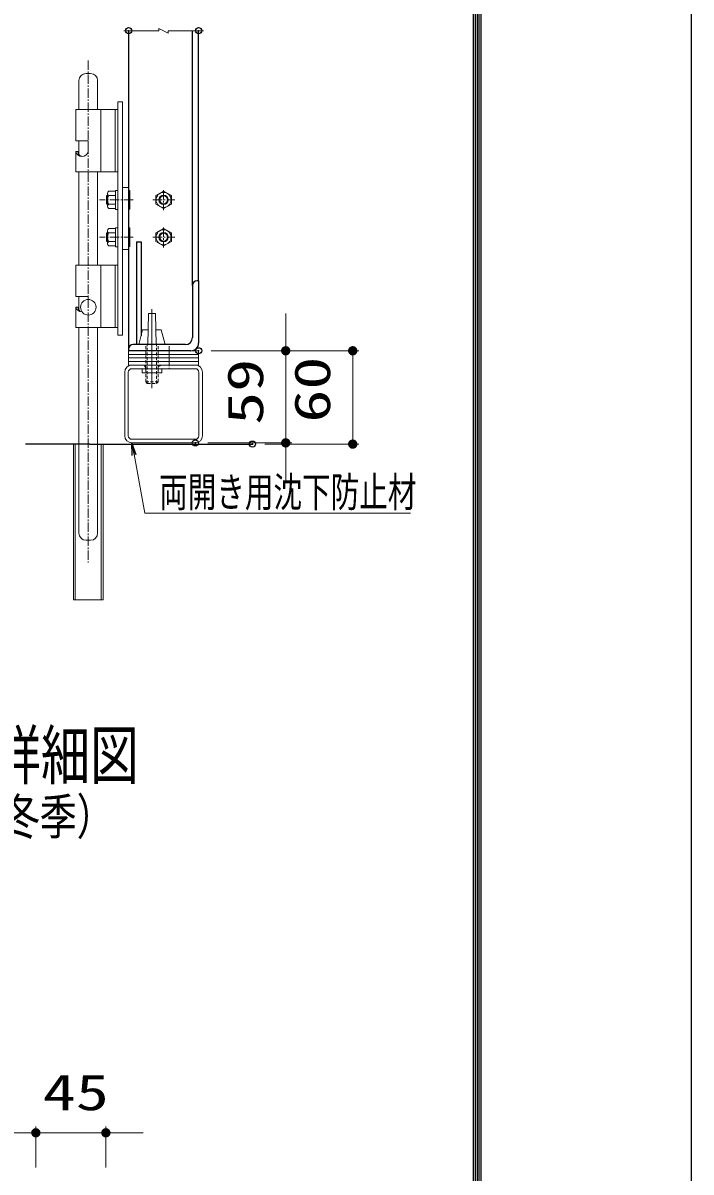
# Model space of a CAD drawing. Units: millimetres, scale not verified, with parts at other scales. Extents: x -5250 to 5250, y -3712 to 3712.
# Drawn here: x 4177 to 5250, y -1383 to 464 of the extents above; entities that cross this region are included whole.
import ezdxf
from ezdxf.enums import TextEntityAlignment as Align

# ---------------------------------------------------------------- set-up
doc = ezdxf.new("R2010")
doc.units = ezdxf.units.MM
doc.header["$LTSCALE"] = 20
doc.header["$PDMODE"] = 32
doc.header["$PDSIZE"] = 10
for name, pattern in [('USER1', [50.8, 31.75, -6.35, 6.35, -6.35]), ('USER2', [0.375, 0.25, -0.125]), ('USER4', [1.125, 0.75, -0.125, 0.125, -0.125])]:
    doc.linetypes.add(name, pattern=pattern)
for name, color, linetype, lineweight in [('0-0_D-TTL', 7, 'Continuous', 25), ('0-2_D-STR-TXT', 7, 'Continuous', 13), ('0-3_D-STR1', 1, 'Continuous', 25), ('0-4_D-STR3', 3, 'Continuous', 13), ('0-5_D-BMK', 2, 'Continuous', 13), ('0-6_D-STR-DIM', 7, 'Continuous', 13), ('0-7_0', 7, 'Continuous', 25), ('0-9_D-BGD', 7, 'Continuous', 25)]:
    doc.layers.add(name, color=color, linetype=linetype, lineweight=lineweight)
doc.layers.add('0-8_Defpoints', color=7, linetype='Continuous')
doc.styles.add('ＭＳ ゴシック', font='')
doc.styles.get('ＭＳ ゴシック').set_extended_font_data('MS Gothic')

# ---------------------------------------------------------------- blocks, each defined once
blk = doc.blocks.new('_DotSmall')
at = {"layer": '0-7_0'}
for points in [[(0, 0), (-2.5, 0), (-2.48, 0.313)], [(0, 0), (-2.48, -0.313), (-2.5, 0)], [(0, 0), (-2.48, 0.313), (-2.421, 0.622)], [(0, 0), (-2.421, -0.622), (-2.48, -0.313)], [(0, 0), (-2.421, 0.622), (-2.324, 0.92)], [(0, 0), (-2.324, -0.92), (-2.421, -0.622)], [(0, 0), (-2.324, 0.92), (-2.191, 1.204)], [(0, 0), (-2.191, -1.204), (-2.324, -0.92)], [(0, 0), (-2.191, 1.204), (-2.023, 1.469)], [(0, 0), (-2.023, -1.469), (-2.191, -1.204)], [(0, 0), (-2.023, 1.469), (-1.822, 1.711)], [(0, 0), (-1.822, -1.711), (-2.023, -1.469)], [(0, 0), (-1.822, 1.711), (-1.594, 1.926)], [(0, 0), (-1.594, -1.926), (-1.822, -1.711)], [(0, 0), (-1.594, 1.926), (-1.34, 2.111)], [(0, 0), (-1.34, -2.111), (-1.594, -1.926)], [(0, 0), (-1.34, 2.111), (-1.064, 2.262)], [(0, 0), (-1.064, -2.262), (-1.34, -2.111)], [(0, 0), (-1.064, 2.262), (-0.773, 2.378)], [(0, 0), (-0.773, -2.378), (-1.064, -2.262)], [(0, 0), (-0.773, 2.378), (-0.468, 2.456)], [(0, 0), (-0.468, -2.456), (-0.773, -2.378)], [(0, 0), (-0.468, 2.456), (-0.157, 2.495)], [(0, 0), (-0.157, -2.495), (-0.468, -2.456)], [(0, 0), (-0.157, 2.495), (0.157, 2.495)], [(0, 0), (0.157, -2.495), (-0.157, -2.495)], [(0, 0), (0.157, 2.495), (0.468, 2.456)], [(0, 0), (0.468, 2.456), (0.773, 2.378)], [(0, 0), (0.773, 2.378), (1.064, 2.262)], [(0, 0), (1.064, 2.262), (1.34, 2.111)], [(0, 0), (1.34, 2.111), (1.594, 1.926)], [(0, 0), (1.594, 1.926), (1.822, 1.711)], [(0, 0), (1.822, 1.711), (2.023, 1.469)], [(0, 0), (2.023, 1.469), (2.191, 1.204)], [(0, 0), (2.191, 1.204), (2.324, 0.92)], [(0, 0), (2.324, 0.92), (2.421, 0.622)], [(0, 0), (2.421, 0.622), (2.48, 0.313)], [(0, 0), (2.48, 0.313), (2.5, 0)], [(0, 0), (0.468, -2.456), (0.157, -2.495)], [(0, 0), (0.773, -2.378), (0.468, -2.456)], [(0, 0), (1.064, -2.262), (0.773, -2.378)], [(0, 0), (1.34, -2.111), (1.064, -2.262)], [(0, 0), (1.594, -1.926), (1.34, -2.111)], [(0, 0), (1.822, -1.711), (1.594, -1.926)], [(0, 0), (2.023, -1.469), (1.822, -1.711)], [(0, 0), (2.191, -1.204), (2.023, -1.469)], [(0, 0), (2.324, -0.92), (2.191, -1.204)], [(0, 0), (2.421, -0.622), (2.324, -0.92)], [(0, 0), (2.48, -0.313), (2.421, -0.622)], [(0, 0), (2.5, 0), (2.48, -0.313)]]:
    blk.add_solid(points, dxfattribs=at)
blk = doc.blocks.new('_Open')
at = {"layer": '0-7_0'}
blk.add_line((-20, 3.33), (0, 0), dxfattribs=at)
blk.add_lwpolyline([(-20, -3.33), (0, 0), (-20, 0)], dxfattribs=at)

msp = doc.modelspace()

# ---------------------------------------------------------------- linework, layer by layer
at = {"layer": '0-0_D-TTL', "color": 2}
msp.add_lwpolyline([(-5249.84, 3712.5), (5250.16, 3712.5), (5250.16, -3712.5), (-5249.84, -3712.5)], close=True, dxfattribs=at)
at = {"layer": '0-0_D-TTL'}
for points in [[(-4912.34, 3437.5), (4912.66, 3437.5), (4912.66, -3437.5), (-4912.34, -3437.5)], [(-4909.21, 3434.37), (4909.54, 3434.37), (4909.54, -3434.37), (-4909.21, -3434.37)], [(-4906.09, 3431.25), (4906.41, 3431.25), (4906.41, -3431.25), (-4906.09, -3431.25)], [(-4902.96, 3428.12), (4903.29, 3428.12), (4903.29, -3428.12), (-4902.96, -3428.12)], [(-4899.84, 3425), (4900.16, 3425), (4900.16, -3425), (-4899.84, -3425)]]:
    msp.add_lwpolyline(points, close=True, dxfattribs=at)
at = {"layer": '0-2_D-STR-TXT'}
msp.add_lwpolyline([(4799.31, -324.08), (4372.99, -324.08), (4353.78, -221.05)], dxfattribs=at)
at = {"layer": '0-3_D-STR1'}
for p, q in [((4346.69, 451.08), (4346.69, -63.22)), ((4449.19, 41.78), (4449.19, 451.08)), ((4459.19, 49.28), (4459.19, 451.08)), ((4359.19, 111.78), (4359.19, -53.22)), ((4359.19, 111.78), (4366.69, 111.78)), ((4366.69, 111.78), (4366.69, -38.97)), ((4449.19, 41.78), (4449.19, -41.97)), ((4459.19, 49.28), (4456.69, 49.28)), ((4459.19, 49.28), (4459.19, -50.72)), ((4437.94, -53.22), (4354.19, -53.22)), ((4346.69, -60.72), (4346.69, -63.22)), ((4446.69, -63.22), (4346.69, -63.22))]:
    msp.add_line(p, q, dxfattribs=at)
for centre, radius, start, end in [((4456.69, 41.78), 7.5, 90, 180), ((4354.19, -60.72), 7.5, 90, 180), ((4437.94, -41.97), 11.25, 270, 0), ((4446.69, -50.72), 12.5, 270, 0)]:
    msp.add_arc(centre, radius, start, end, dxfattribs=at)
at = {"layer": '0-4_D-STR3', "linetype": 'USER4'}
for p, q in [((4281.94, 403.22), (4281.94, -403.5)), ((4402.94, 195.15), (4402.94, 162.86)), ((4354.2, 179.28), (4299.93, 179.28)), ((4385.58, 179.28), (4420.69, 179.28)), ((4402.94, 135.15), (4402.94, 102.86)), ((4354.2, 119.28), (4299.93, 119.28)), ((4385.58, 119.28), (4420.69, 119.28)), ((4411.69, -55.72), (4411.69, -76.47)), ((4411.69, -61.47), (4411.69, -82.22)), ((4411.69, -67.22), (4411.69, -87.97)), ((4411.69, -72.97), (4411.69, -93.72))]:
    msp.add_line(p, q, dxfattribs=at)
at = {"layer": '0-4_D-STR3'}
for p, q in [((4266.94, 371.04), (4266.94, 324.28)), ((4285.69, 382.29), (4278.19, 382.29)), ((4296.94, 371.04), (4296.94, 324.28)), ((4329.19, 336.78), (4329.19, -38.22)), ((4329.19, 336.78), (4336.69, 336.78)), ((4336.69, 336.78), (4336.69, -38.22)), ((4261.69, 274.28), (4261.69, 324.28)), ((4261.69, 324.28), (4329.19, 324.28)), ((4302.19, 224.28), (4302.19, 324.28)), ((4325.19, 224.28), (4325.19, 324.28)), ((4329.19, 224.28), (4329.19, 324.28)), ((4261.69, 274.28), (4281.94, 274.28)), ((4266.94, 274.28), (4266.94, 251.95)), ((4281.94, 256.78), (4281.94, 274.28)), ((4261.69, 256.78), (4261.69, 224.28)), ((4261.69, 256.78), (4265.3, 256.78)), ((4265.3, 256.78), (4265.3, 256.37)), ((4261.69, 224.28), (4329.19, 224.28)), ((4266.94, 224.28), (4266.94, 74.28)), ((4296.94, 224.28), (4296.94, 74.28)), ((4312.62, 186.78), (4311.37, 185.53)), ((4311.37, 173.03), (4311.37, 185.53)), ((4312.94, 185.53), (4311.37, 185.53)), ((4312.94, 186.78), (4312.62, 186.78)), ((4312.62, 186.78), (4312.62, 171.78)), ((4312.94, 189.69), (4312.94, 168.87)), ((4315.15, 186.28), (4325.44, 186.28)), ((4329.19, 194.53), (4325.44, 194.53)), ((4329.19, 164.03), (4329.19, 194.53)), ((4336.69, 199.28), (4346.69, 199.28)), ((4346.69, 199.28), (4346.69, 99.28)), ((4347.62, 194.28), (4346.69, 193.5)), ((4347.62, 194.28), (4347.62, 164.28)), ((4348.87, 194.28), (4347.62, 194.28)), ((4348.87, 194.28), (4348.87, 164.28)), ((4348.87, 173.03), (4348.87, 185.53)), ((4348.87, 173.03), (4348.87, 185.53)), ((4402.94, 193.09), (4390.44, 186.09)), ((4390.44, 186.09), (4390.44, 172.47)), ((4402.94, 193.09), (4415.44, 186.09)), ((4415.44, 172.47), (4415.44, 186.09)), ((4312.94, 173.03), (4311.37, 173.03)), ((4312.62, 171.78), (4311.37, 173.03)), ((4312.94, 171.78), (4312.62, 171.78)), ((4315.15, 172.28), (4325.44, 172.28)), ((4402.94, 165.47), (4390.44, 172.47)), ((4402.94, 165.47), (4415.44, 172.47)), ((4347.62, 164.28), (4346.69, 165.06)), ((4348.87, 164.28), (4347.62, 164.28)), ((4312.94, 129.69), (4312.94, 108.87)), ((4329.19, 134.53), (4325.44, 134.53)), ((4329.19, 104.03), (4329.19, 134.53)), ((4347.62, 134.28), (4346.69, 133.5)), ((4347.62, 134.28), (4347.62, 104.28)), ((4348.87, 134.28), (4347.62, 134.28)), ((4348.87, 134.28), (4348.87, 104.28)), ((4402.94, 133.09), (4390.44, 126.09)), ((4402.94, 133.09), (4415.44, 126.09)), ((4312.62, 126.78), (4311.37, 125.53)), ((4311.37, 113.03), (4311.37, 125.53)), ((4312.94, 125.53), (4311.37, 125.53)), ((4312.94, 113.03), (4311.37, 113.03)), ((4312.62, 111.78), (4311.37, 113.03)), ((4312.94, 126.78), (4312.62, 126.78)), ((4312.62, 126.78), (4312.62, 111.78)), ((4312.94, 111.78), (4312.62, 111.78)), ((4315.15, 126.28), (4325.44, 126.28)), ((4315.15, 112.28), (4325.44, 112.28)), ((4348.87, 113.03), (4348.87, 125.53)), ((4348.87, 113.03), (4348.87, 125.53)), ((4390.44, 126.09), (4390.44, 112.47)), ((4402.94, 105.47), (4390.44, 112.47)), ((4402.94, 105.47), (4415.44, 112.47)), ((4415.44, 112.47), (4415.44, 126.09)), ((4336.69, 99.28), (4346.69, 99.28)), ((4347.62, 104.28), (4346.69, 105.06)), ((4348.87, 104.28), (4347.62, 104.28)), ((4261.69, 24.28), (4261.69, 74.28)), ((4261.69, 74.28), (4329.19, 74.28)), ((4302.19, -25.72), (4302.19, 74.28)), ((4325.19, -25.72), (4325.19, 74.28)), ((4329.19, -25.72), (4329.19, 74.28)), ((4261.69, 24.28), (4281.94, 24.28)), ((4266.94, 24.28), (4266.94, 1.95)), ((4281.94, 19.28), (4281.94, 24.28)), ((4261.69, 6.78), (4265.3, 6.78)), ((4261.69, 6.78), (4261.69, -25.72)), ((4265.3, 6.78), (4265.3, 6.37)), ((4378.57, -3.22), (4377.32, -53.22)), ((4261.69, -25.72), (4329.19, -25.72)), ((4266.94, -25.72), (4266.94, -356.46)), ((4296.94, -25.72), (4296.94, -356.46)), ((4362.94, -53.22), (4369.19, -29.47)), ((4369.19, -29.47), (4377.91, -29.47)), ((4390.48, -29.47), (4399.19, -29.47)), ((4405.44, -53.22), (4399.19, -29.47)), ((4329.19, -38.22), (4336.69, -38.22)), ((4362.94, -53.22), (4405.44, -53.22)), ((4459.19, -63.22), (4346.69, -63.22)), ((4346.69, -68.97), (4346.69, -63.22)), ((4459.19, -68.97), (4346.69, -68.97)), ((4459.19, -68.97), (4346.69, -68.97)), ((4346.69, -74.72), (4346.69, -68.97)), ((4459.19, -68.97), (4459.19, -63.22)), ((4459.19, -74.72), (4459.19, -68.97)), ((4459.19, -74.72), (4346.69, -74.72)), ((4459.19, -74.72), (4346.69, -74.72)), ((4346.69, -80.47), (4346.69, -74.72)), ((4459.19, -80.47), (4346.69, -80.47)), ((4459.19, -80.47), (4346.69, -80.47)), ((4346.69, -86.22), (4346.69, -80.47)), ((4459.19, -86.22), (4346.69, -86.22)), ((4453.94, -86.22), (4351.94, -86.22)), ((4453.94, -91.97), (4351.94, -91.97)), ((4374.19, -91.97), (4374.19, -98.72)), ((4394.19, -91.97), (4394.19, -98.72)), ((4459.19, -80.47), (4459.19, -74.72)), ((4459.19, -86.22), (4459.19, -80.47)), ((4340.44, -97.72), (4340.44, -199.72)), ((4346.19, -97.72), (4346.19, -199.72)), ((4368.44, -92.47), (4368.44, -98.72)), ((4374.19, -98.72), (4368.44, -98.72)), ((4374.19, -98.72), (4394.19, -98.72)), ((4399.94, -98.72), (4394.19, -98.72)), ((4399.94, -92.47), (4399.94, -98.72)), ((4459.69, -97.72), (4459.69, -199.72)), ((4465.44, -97.72), (4465.44, -199.72)), ((4258.07, -213.22), (4258.07, -463.22)), ((4261.07, -213.22), (4261.07, -463.22)), ((4302.82, -213.22), (4302.82, -463.22)), ((4305.82, -213.22), (4305.82, -463.22)), ((4453.94, -205.47), (4351.94, -205.47)), ((4453.94, -211.22), (4351.94, -211.22)), ((4285.69, -367.71), (4278.19, -367.71)), ((4258.07, -463.22), (4305.82, -463.22))]:
    msp.add_line(p, q, dxfattribs=at)
at = {"layer": '0-4_D-STR3', "linetype": 'USER1'}
msp.add_line((4384.19, -123.22), (4384.19, 3.65), dxfattribs=at)
at = {"layer": '0-4_D-STR3', "linetype": 'USER2'}
for p, q in [((4374.19, -113.22), (4374.19, -53.22)), ((4376.69, -115.72), (4376.69, -53.22)), ((4391.69, -115.72), (4391.69, -53.22)), ((4394.19, -113.22), (4394.19, -53.22)), ((4374.19, -113.22), (4394.19, -113.22)), ((4376.69, -115.72), (4374.19, -113.22)), ((4376.69, -115.72), (4391.69, -115.72)), ((4391.69, -115.72), (4394.19, -113.22))]:
    msp.add_line(p, q, dxfattribs=at)
at = {"layer": '0-4_D-STR3'}
for points in [[(4315.15, 165.47), (4325.44, 165.47), (4325.44, 193.09), (4315.15, 193.09)], [(4329.19, 164.03), (4325.44, 164.03), (4325.44, 194.53)], [(4315.15, 105.47), (4325.44, 105.47), (4325.44, 133.09), (4315.15, 133.09)], [(4329.19, 104.03), (4325.44, 104.03), (4325.44, 134.53)], [(4378.57, -3.22), (4389.82, -3.22), (4391.07, -53.22)]]:
    msp.add_lwpolyline(points, dxfattribs=at)
for centre, radius in [((4402.94, 179.28), 12.05), ((4402.94, 179.28), 7.5), ((4403.13, 179.28), 6.25), ((4402.94, 119.28), 12.05), ((4402.94, 119.28), 7.5), ((4403.13, 119.28), 6.25), ((4281.94, 6.78), 12.5)]:
    msp.add_circle(centre, radius, dxfattribs=at)
for centre, radius, start, end in [((4278.19, 371.04), 11.25, 90, 180), ((4285.69, 371.04), 11.25, 0, 90), ((4271.82, 259.79), 10.56, 196.56618, 343.43382), ((4272.63, 256.57), 7.33, 178.39007, 262.24067), ((4325.14, 179.28), 12.2, 144.98342, 215.01658), ((4316.68, 189.69), 3.73, 114.09089, 245.90911), ((4316.68, 168.87), 3.73, 114.09089, 245.90911), ((4316.68, 129.69), 3.73, 114.09089, 245.90911), ((4325.14, 119.28), 12.2, 144.98342, 215.01658), ((4316.68, 108.87), 3.73, 114.09089, 245.90911), ((4271.82, 9.79), 10.56, 196.56618, 270.88387), ((4272.63, 6.57), 7.33, 178.39007, 262.24067), ((4351.94, -97.72), 11.5, 90, 180), ((4351.94, -97.72), 5.75, 90, 180), ((4367.94, -92.47), 0.5, 0, 90), ((4400.44, -92.47), 0.5, 90, 180), ((4453.94, -97.72), 11.5, 0, 90), ((4453.94, -97.72), 5.75, 0, 90), ((4351.94, -199.72), 11.5, 180, 270), ((4351.94, -199.72), 5.75, 180, 270), ((4453.94, -199.72), 11.5, 270, 0), ((4453.94, -199.72), 5.75, 270, 0), ((4278.19, -356.46), 11.25, 180, 270), ((4285.69, -356.46), 11.25, 270, 0)]:
    msp.add_arc(centre, radius, start, end, dxfattribs=at)
at = {"layer": '0-4_D-STR3', "linetype": 'USER2'}
for centre, start, end in [((4368.44, -91.97), 0, 90), ((4399.94, -91.97), 90, 180)]:
    msp.add_arc(centre, 5.75, start, end, dxfattribs=at)
at = {"layer": '0-5_D-BMK'}
for p, q in [((4339.11, 451.08), (4395.44, 451.08)), ((4395.44, 454.83), (4410.44, 447.33)), ((4395.44, 451.08), (4395.44, 454.83)), ((4410.44, 451.08), (4466.92, 451.08)), ((4410.44, 447.33), (4410.44, 451.08))]:
    msp.add_line(p, q, dxfattribs=at)
at = {"layer": '0-6_D-STR-DIM'}
for p, q in [((4599.07, -63.22), (4599.07, -3.22)), ((4479.19, -63.22), (4716.71, -63.22)), ((4479.19, -63.22), (4609.07, -63.22)), ((4599.07, -63.22), (4599.07, -211.22)), ((4706.71, -213.22), (4706.71, -63.22)), ((4473.94, -211.22), (4609.07, -211.22)), ((4565.66, -213.22), (4716.71, -213.22)), ((4599.07, -211.22), (4599.07, -271.22)), ((4197.68, -1375.51), (4197.68, -1309.95)), ((4310.18, -1375.51), (4310.18, -1309.95)), ((4197.68, -1319.95), (4137.68, -1319.95)), ((4197.68, -1319.95), (4310.18, -1319.95)), ((4310.18, -1319.95), (4370.18, -1319.95))]:
    msp.add_line(p, q, dxfattribs=at)
at = {"layer": '0-8_Defpoints'}
for p in [(4346.69, 451.08), (4459.19, 451.08), (4459.19, -63.22), (4706.71, -63.22), (4453.94, -211.22), (4545.66, -213.22), (4599.07, -211.22), (4310.18, -1319.95)]:
    msp.add_point(p, dxfattribs=at)
at = {"layer": '0-9_D-BGD'}
for q in [(4181.16, -213.22), (4545.66, -213.22)]:
    msp.add_line((4284.44, -213.22), q, dxfattribs=at)

# ---------------------------------------------------------------- block references
at = {"layer": '0-2_D-STR-TXT', "rotation": 100.56068}
msp.add_blockref('_Open', (4351.94, -211.22), dxfattribs=at)
at = {"layer": '0-6_D-STR-DIM', "xscale": 3, "yscale": 3}
for p, rotation in [((4599.07, -63.22), 270), ((4706.71, -63.22), 90), ((4599.07, -211.22), 90), ((4706.71, -213.22), 270), ((4310.18, -1319.95), 180)]:
    msp.add_blockref('_DotSmall', p, dxfattribs=dict(at, rotation=rotation))
msp.add_blockref('_DotSmall', (4197.68, -1319.95), dxfattribs=at)

# ---------------------------------------------------------------- texts
at = {"layer": '0-2_D-STR-TXT', "style": 'ＭＳ ゴシック'}
for s, height, width, p in [('両開き用沈下防止材', 48.09, 0.7, (4395.76, -328.61)), ('片開き扉先部詳細図', 76.98, 0.75, (3654.59, -774.69)), ('沈下防止材（冬季）', 57.77, 0.75, (3790.46, -857.86))]:
    msp.add_text(s, height=height, dxfattribs=dict(at, width=width)).set_placement(p, align=Align.BOTTOM_LEFT)
at = {"layer": '0-6_D-STR-DIM', "style": 'ＭＳ ゴシック', "width": 1.35}
for s, p in [('59', (4580.17, -182.22)), ('60', (4687.81, -178.72))]:
    msp.add_text(s, height=57.77, rotation=90, dxfattribs=at).set_placement(p, align=Align.BOTTOM_LEFT)
msp.add_text('45', height=57.77, dxfattribs=at).set_placement((4208.93, -1301.05), align=Align.BOTTOM_LEFT)

doc.saveas('drawing.dxf')
